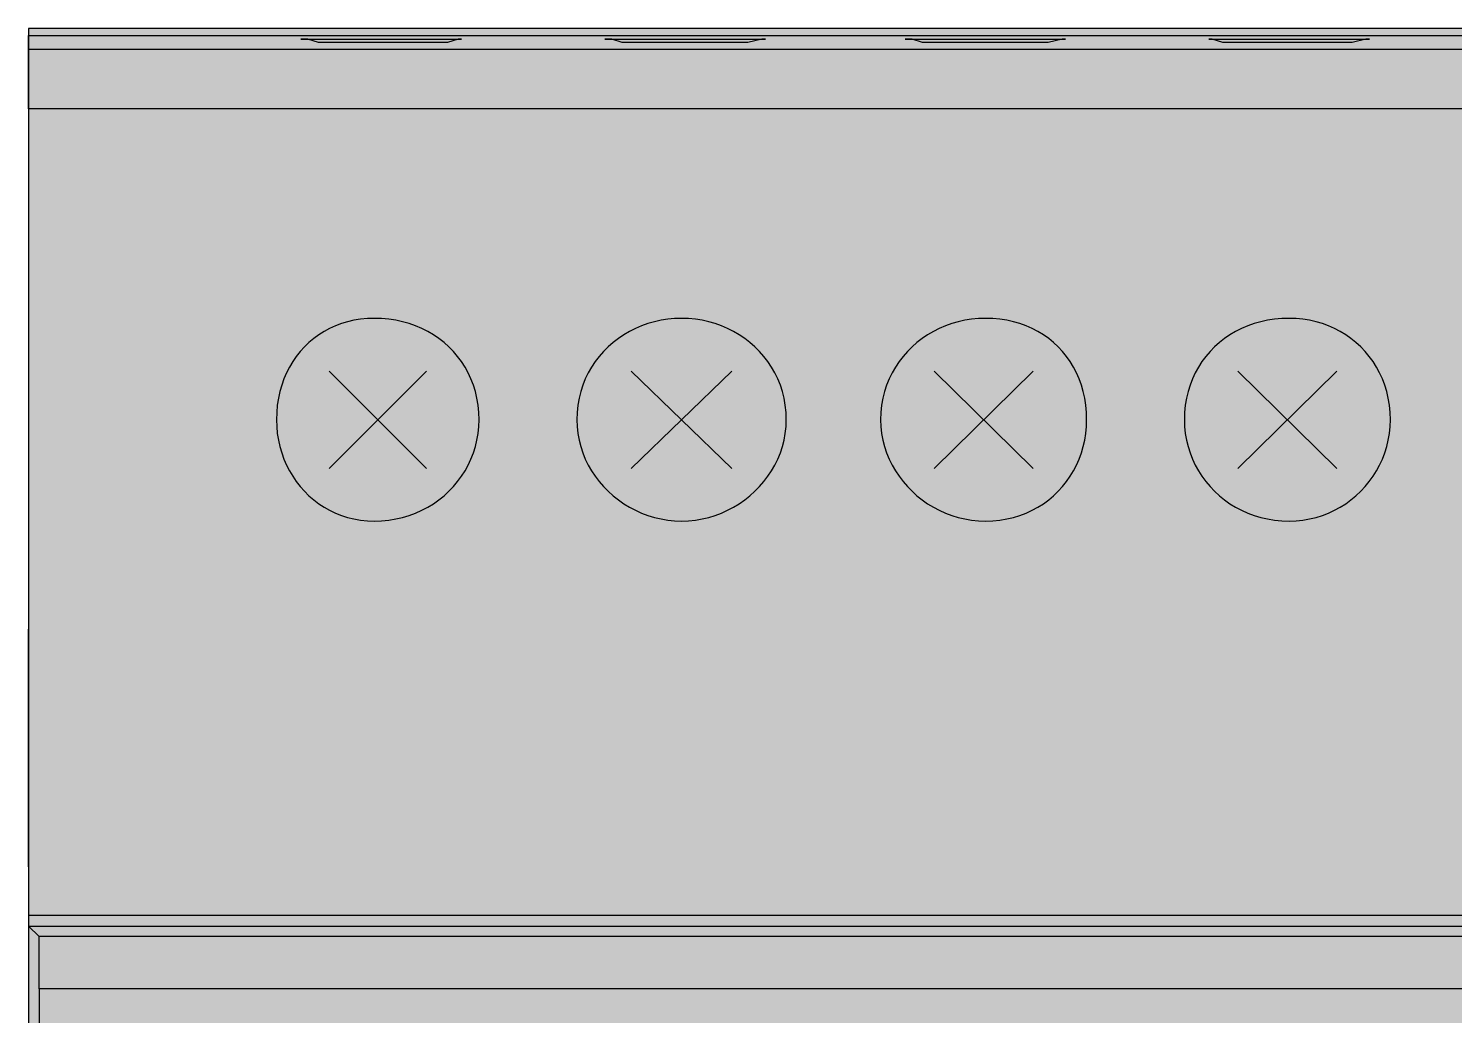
# Model space of a CAD drawing. Header units: millimetres. Extents: x 0 to 966, y -664 to 90.
# Drawn here: x 750 to 786.01, y 65.09 to 90 of the extents above; entities that cross this region are included whole.
import ezdxf

# ---------------------------------------------------------------- set-up
doc = ezdxf.new("R2010")
doc.units = ezdxf.units.MM
for name, color, linetype in [('HDL_BODY', 7, 'Continuous'), ('HDL_COLOUR', 7, 'Continuous'), ('HDL_DETAIL', 7, 'Continuous'), ('HDL_PRINT', 7, 'Continuous')]:
    doc.layers.add(name, color=color, linetype=linetype)

# ---------------------------------------------------------------- blocks, each defined once
blk = doc.blocks.new('M_R8.16.1-CD_FRONT')
at = {"layer": 'HDL_BODY', "true_color": 0x202126}
blk.add_hatch(color=250, dxfattribs=at).paths.add_polyline_path([(0, 0), (144, 0), (144, 90), (0, 90)])
at = {"layer": 'HDL_BODY', "true_color": 0x2a2a30}
blk.add_hatch(color=250, dxfattribs=at).paths.add_polyline_path([(0.4, 20.52), (143.6, 20.52), (143.6, 68.31), (0.4, 68.31)])
at = {"layer": 'HDL_COLOUR', "true_color": 0x1a332c}
for points in [[(11.376, 80.127), (11.37, 80.312), (11.353, 80.492), (11.324, 80.667), (11.284, 80.836), (11.234, 81), (11.173, 81.158), (11.103, 81.31), (11.023, 81.455), (10.934, 81.594), (10.836, 81.725), (10.73, 81.85), (10.615, 81.966), (10.493, 82.075), (10.363, 82.176), (10.226, 82.269), (10.083, 82.353), (9.933, 82.428), (9.776, 82.494), (9.614, 82.551), (9.447, 82.598), (9.275, 82.635), (9.097, 82.661), (8.916, 82.677), (8.731, 82.683), (8.556, 82.677), (8.386, 82.661), (8.219, 82.635), (8.058, 82.598), (7.901, 82.551), (7.749, 82.494), (7.603, 82.428), (7.463, 82.353), (7.329, 82.269), (7.202, 82.176), (7.081, 82.075), (6.967, 81.966), (6.86, 81.85), (6.761, 81.725), (6.671, 81.594), (6.588, 81.455), (6.514, 81.31), (6.449, 81.158), (6.393, 81), (6.346, 80.836), (6.309, 80.667), (6.283, 80.492), (6.267, 80.312), (6.261, 80.127), (6.267, 79.953), (6.283, 79.781), (6.309, 79.613), (6.346, 79.448), (6.393, 79.288), (6.449, 79.133), (6.514, 78.982), (6.588, 78.837), (6.671, 78.698), (6.761, 78.565), (6.86, 78.439), (6.967, 78.319), (7.081, 78.207), (7.202, 78.103), (7.329, 78.007), (7.463, 77.919), (7.603, 77.84), (7.749, 77.77), (7.901, 77.71), (8.058, 77.661), (8.219, 77.621), (8.386, 77.592), (8.556, 77.575), (8.731, 77.569), (8.916, 77.575), (9.097, 77.592), (9.275, 77.621), (9.447, 77.661), (9.614, 77.71), (9.776, 77.77), (9.933, 77.84), (10.083, 77.919), (10.226, 78.007), (10.363, 78.103), (10.493, 78.207), (10.615, 78.319), (10.73, 78.439), (10.836, 78.565), (10.934, 78.698), (11.023, 78.837), (11.103, 78.982), (11.173, 79.133), (11.234, 79.288), (11.284, 79.448), (11.324, 79.613), (11.353, 79.781), (11.37, 79.953), (11.376, 80.127)], [(19.136, 80.127), (19.13, 80.312), (19.111, 80.492), (19.08, 80.667), (19.038, 80.836), (18.985, 81), (18.921, 81.158), (18.847, 81.31), (18.764, 81.455), (18.671, 81.594), (18.569, 81.725), (18.46, 81.85), (18.342, 81.966), (18.217, 82.075), (18.086, 82.176), (17.947, 82.269), (17.803, 82.353), (17.654, 82.428), (17.499, 82.494), (17.34, 82.551), (17.176, 82.598), (17.009, 82.635), (16.839, 82.661), (16.666, 82.677), (16.49, 82.683), (16.315, 82.677), (16.142, 82.661), (15.972, 82.635), (15.805, 82.598), (15.641, 82.551), (15.482, 82.494), (15.327, 82.428), (15.177, 82.353), (15.033, 82.269), (14.895, 82.176), (14.763, 82.075), (14.639, 81.966), (14.521, 81.85), (14.411, 81.725), (14.31, 81.594), (14.217, 81.455), (14.134, 81.31), (14.06, 81.158), (13.996, 81), (13.943, 80.836), (13.901, 80.667), (13.87, 80.492), (13.851, 80.312), (13.845, 80.127), (13.851, 79.953), (13.87, 79.781), (13.901, 79.613), (13.943, 79.448), (13.996, 79.288), (14.06, 79.133), (14.134, 78.982), (14.217, 78.837), (14.31, 78.698), (14.411, 78.565), (14.521, 78.439), (14.639, 78.319), (14.763, 78.207), (14.895, 78.103), (15.033, 78.007), (15.177, 77.919), (15.327, 77.84), (15.482, 77.77), (15.641, 77.71), (15.805, 77.661), (15.972, 77.621), (16.142, 77.592), (16.315, 77.575), (16.49, 77.569), (16.666, 77.575), (16.839, 77.592), (17.009, 77.621), (17.176, 77.661), (17.34, 77.71), (17.499, 77.77), (17.654, 77.84), (17.803, 77.919), (17.947, 78.007), (18.086, 78.103), (18.217, 78.207), (18.342, 78.319), (18.46, 78.439), (18.569, 78.565), (18.671, 78.698), (18.764, 78.837), (18.847, 78.982), (18.921, 79.133), (18.985, 79.288), (19.038, 79.448), (19.08, 79.613), (19.111, 79.781), (19.13, 79.953), (19.136, 80.127)], [(26.719, 80.127), (26.714, 80.312), (26.698, 80.492), (26.671, 80.667), (26.634, 80.836), (26.587, 81), (26.531, 81.158), (26.465, 81.31), (26.389, 81.455), (26.305, 81.594), (26.213, 81.725), (26.112, 81.85), (26.003, 81.966), (25.886, 82.075), (25.762, 82.176), (25.63, 82.269), (25.491, 82.353), (25.346, 82.428), (25.194, 82.494), (25.036, 82.551), (24.872, 82.598), (24.702, 82.635), (24.527, 82.661), (24.347, 82.677), (24.162, 82.683), (23.987, 82.677), (23.814, 82.661), (23.643, 82.635), (23.476, 82.598), (23.313, 82.551), (23.154, 82.494), (22.999, 82.428), (22.849, 82.353), (22.705, 82.269), (22.567, 82.176), (22.435, 82.075), (22.31, 81.966), (22.193, 81.85), (22.083, 81.725), (21.982, 81.594), (21.889, 81.455), (21.806, 81.31), (21.732, 81.158), (21.668, 81), (21.615, 80.836), (21.573, 80.667), (21.542, 80.492), (21.523, 80.312), (21.517, 80.127), (21.523, 79.953), (21.542, 79.781), (21.573, 79.613), (21.615, 79.448), (21.668, 79.288), (21.732, 79.133), (21.806, 78.982), (21.889, 78.837), (21.982, 78.698), (22.083, 78.565), (22.193, 78.439), (22.31, 78.319), (22.435, 78.207), (22.567, 78.103), (22.705, 78.007), (22.849, 77.919), (22.999, 77.84), (23.154, 77.77), (23.313, 77.71), (23.476, 77.661), (23.643, 77.621), (23.814, 77.592), (23.987, 77.575), (24.162, 77.569), (24.347, 77.575), (24.527, 77.592), (24.702, 77.621), (24.872, 77.661), (25.036, 77.71), (25.194, 77.77), (25.346, 77.84), (25.491, 77.919), (25.63, 78.007), (25.762, 78.103), (25.886, 78.207), (26.003, 78.319), (26.112, 78.439), (26.213, 78.565), (26.305, 78.698), (26.389, 78.837), (26.465, 78.982), (26.531, 79.133), (26.587, 79.288), (26.634, 79.448), (26.671, 79.613), (26.698, 79.781), (26.714, 79.953), (26.719, 80.127)], [(34.39, 80.127), (34.384, 80.312), (34.366, 80.492), (34.338, 80.667), (34.298, 80.836), (34.248, 81), (34.189, 81.158), (34.119, 81.31), (34.04, 81.455), (33.953, 81.594), (33.857, 81.725), (33.752, 81.85), (33.64, 81.966), (33.521, 82.075), (33.395, 82.176), (33.262, 82.269), (33.123, 82.353), (32.978, 82.428), (32.828, 82.494), (32.672, 82.551), (32.512, 82.598), (32.348, 82.635), (32.18, 82.661), (32.008, 82.677), (31.833, 82.683), (31.648, 82.677), (31.467, 82.661), (31.29, 82.635), (31.117, 82.598), (30.95, 82.551), (30.788, 82.494), (30.632, 82.428), (30.482, 82.353), (30.338, 82.269), (30.202, 82.176), (30.072, 82.075), (29.949, 81.966), (29.835, 81.85), (29.728, 81.725), (29.63, 81.594), (29.541, 81.455), (29.461, 81.31), (29.391, 81.158), (29.331, 81), (29.28, 80.836), (29.241, 80.667), (29.212, 80.492), (29.194, 80.312), (29.188, 80.127), (29.194, 79.953), (29.212, 79.781), (29.241, 79.613), (29.28, 79.448), (29.331, 79.288), (29.391, 79.133), (29.461, 78.982), (29.541, 78.837), (29.63, 78.698), (29.728, 78.565), (29.835, 78.439), (29.949, 78.319), (30.072, 78.207), (30.202, 78.103), (30.338, 78.007), (30.482, 77.919), (30.632, 77.84), (30.788, 77.77), (30.95, 77.71), (31.117, 77.661), (31.29, 77.621), (31.467, 77.592), (31.648, 77.575), (31.833, 77.569), (32.008, 77.575), (32.18, 77.592), (32.348, 77.621), (32.512, 77.661), (32.672, 77.71), (32.828, 77.77), (32.978, 77.84), (33.123, 77.919), (33.262, 78.007), (33.395, 78.103), (33.521, 78.207), (33.64, 78.319), (33.752, 78.439), (33.857, 78.565), (33.953, 78.698), (34.04, 78.837), (34.119, 78.982), (34.189, 79.133), (34.248, 79.288), (34.298, 79.448), (34.338, 79.613), (34.366, 79.781), (34.384, 79.953), (34.39, 80.127)]]:
    blk.add_hatch(color=250, dxfattribs=at).paths.add_polyline_path(points)
at = {"layer": 'HDL_COLOUR', "true_color": 0x9ea4a8}
for points in [[(10.609, 80.126), (10.593, 80.36), (10.548, 80.589), (10.473, 80.811), (10.369, 81.021), (10.239, 81.216), (10.084, 81.392), (9.908, 81.546), (9.714, 81.676), (9.504, 81.78), (9.282, 81.855), (9.052, 81.901), (8.819, 81.916), (8.585, 81.901), (8.355, 81.855), (8.134, 81.78), (7.924, 81.676), (7.729, 81.546), (7.553, 81.392), (7.398, 81.216), (7.268, 81.021), (7.165, 80.811), (7.089, 80.589), (7.044, 80.36), (7.028, 80.126), (7.044, 79.892), (7.089, 79.663), (7.165, 79.441), (7.268, 79.231), (7.398, 79.036), (7.553, 78.86), (7.729, 78.706), (7.924, 78.576), (8.134, 78.472), (8.355, 78.397), (8.585, 78.351), (8.819, 78.336), (9.052, 78.351), (9.282, 78.397), (9.504, 78.472), (9.714, 78.576), (9.908, 78.706), (10.084, 78.86), (10.239, 79.036), (10.369, 79.231), (10.473, 79.441), (10.548, 79.663), (10.593, 79.892)], [(18.342, 80.126), (18.326, 80.36), (18.279, 80.589), (18.201, 80.811), (18.094, 81.021), (17.96, 81.216), (17.8, 81.392), (17.618, 81.546), (17.416, 81.676), (17.199, 81.78), (16.97, 81.855), (16.732, 81.901), (16.49, 81.916), (16.249, 81.901), (16.011, 81.855), (15.782, 81.78), (15.565, 81.676), (15.363, 81.546), (15.181, 81.392), (15.021, 81.216), (14.887, 81.021), (14.78, 80.811), (14.702, 80.589), (14.654, 80.36), (14.639, 80.126), (14.654, 79.892), (14.702, 79.663), (14.78, 79.441), (14.887, 79.231), (15.021, 79.036), (15.181, 78.86), (15.363, 78.706), (15.565, 78.576), (15.782, 78.472), (16.011, 78.397), (16.249, 78.351), (16.49, 78.336), (16.732, 78.351), (16.97, 78.397), (17.199, 78.472), (17.416, 78.576), (17.618, 78.706), (17.8, 78.86), (17.96, 79.036), (18.094, 79.231), (18.201, 79.441), (18.279, 79.663), (18.326, 79.892)], [(25.939, 80.126), (25.923, 80.36), (25.877, 80.589), (25.8, 80.811), (25.695, 81.021), (25.563, 81.216), (25.406, 81.392), (25.227, 81.546), (25.028, 81.676), (24.815, 81.78), (24.589, 81.855), (24.356, 81.901), (24.118, 81.916), (23.88, 81.901), (23.647, 81.855), (23.421, 81.78), (23.208, 81.676), (23.01, 81.546), (22.83, 81.392), (22.673, 81.216), (22.541, 81.021), (22.436, 80.811), (22.359, 80.589), (22.313, 80.36), (22.297, 80.126), (22.313, 79.892), (22.359, 79.663), (22.436, 79.441), (22.541, 79.231), (22.673, 79.036), (22.83, 78.86), (23.01, 78.706), (23.208, 78.576), (23.421, 78.472), (23.647, 78.397), (23.88, 78.351), (24.118, 78.336), (24.356, 78.351), (24.589, 78.397), (24.815, 78.472), (25.028, 78.576), (25.227, 78.706), (25.406, 78.86), (25.563, 79.036), (25.695, 79.231), (25.8, 79.441), (25.877, 79.663), (25.923, 79.892)], [(33.609, 80.126), (33.594, 80.36), (33.547, 80.589), (33.471, 80.811), (33.366, 81.021), (33.233, 81.216), (33.076, 81.392), (32.897, 81.546), (32.699, 81.676), (32.486, 81.78), (32.26, 81.855), (32.027, 81.901), (31.789, 81.916), (31.551, 81.901), (31.318, 81.855), (31.092, 81.78), (30.879, 81.676), (30.681, 81.546), (30.502, 81.392), (30.345, 81.216), (30.212, 81.021), (30.107, 80.811), (30.031, 80.589), (29.984, 80.36), (29.969, 80.126), (29.984, 79.892), (30.031, 79.663), (30.107, 79.441), (30.212, 79.231), (30.345, 79.036), (30.502, 78.86), (30.681, 78.706), (30.879, 78.576), (31.092, 78.472), (31.318, 78.397), (31.551, 78.351), (31.789, 78.336), (32.027, 78.351), (32.26, 78.397), (32.486, 78.472), (32.699, 78.576), (32.897, 78.706), (33.076, 78.86), (33.233, 79.036), (33.366, 79.231), (33.471, 79.441), (33.547, 79.663), (33.594, 79.892)]]:
    blk.add_hatch(color=253, dxfattribs=at).paths.add_polyline_path(points)
at = {"layer": 'HDL_PRINT', "true_color": 0xdee1e9}
for points in [[(13.399, 84.159), (10.753, 85.393), (10.847, 85.372), (8.731, 85.372), (8.951, 85.593), (8.951, 82.859), (8.51, 82.859), (8.51, 85.593), (8.731, 85.813), (10.847, 85.813), (10.94, 85.792), (13.585, 84.557), (13.399, 84.159)], [(14.11, 85.813), (16.49, 85.813), (16.711, 85.593), (16.711, 82.859), (16.27, 82.859), (16.27, 85.593), (16.49, 85.372), (14.11, 85.372), (14.11, 85.813)], [(28.745, 84.156), (26.011, 85.39), (26.102, 85.372), (24.162, 85.372), (24.382, 85.593), (24.382, 82.859), (23.942, 82.859), (23.942, 85.593), (24.162, 85.813), (26.102, 85.813), (26.193, 85.792), (28.926, 84.557), (28.745, 84.156)], [(29.452, 85.813), (31.833, 85.813), (32.053, 85.593), (32.053, 82.859), (31.613, 82.859), (31.613, 85.593), (31.833, 85.372), (29.452, 85.372), (29.452, 85.813)], [(9.259, 74.838), (8.819, 74.838), (8.819, 76.248), (8.786, 76.193), (8.748, 76.143), (8.704, 76.098), (8.657, 76.058), (8.605, 76.021), (8.551, 75.986), (8.494, 75.954), (8.436, 75.924), (8.378, 75.894), (8.378, 76.337), (8.414, 76.341), (8.458, 76.352), (8.505, 76.369), (8.554, 76.392), (8.603, 76.418), (8.651, 76.448), (8.694, 76.48), (8.731, 76.513), (8.734, 76.545), (8.746, 76.579), (8.763, 76.616), (8.786, 76.655), (8.812, 76.698), (8.842, 76.747), (8.874, 76.802), (8.907, 76.864), (9.259, 76.864), (9.259, 74.838)], [(17.196, 75.189), (17.196, 74.838), (15.785, 74.838), (15.79, 74.88), (15.802, 74.93), (15.82, 74.985), (15.838, 75.042), (15.856, 75.097), (15.868, 75.147), (15.873, 75.189), (15.902, 75.242), (15.937, 75.296), (15.976, 75.349), (16.021, 75.402), (16.072, 75.455), (16.127, 75.508), (16.188, 75.56), (16.254, 75.613), (16.325, 75.666), (16.402, 75.719), (16.464, 75.752), (16.518, 75.785), (16.563, 75.818), (16.601, 75.851), (16.629, 75.884), (16.65, 75.917), (16.662, 75.95), (16.667, 75.983), (16.699, 76.021), (16.723, 76.059), (16.739, 76.097), (16.748, 76.134), (16.753, 76.172), (16.755, 76.21), (16.755, 76.248), (16.755, 76.286), (16.752, 76.314), (16.744, 76.337), (16.729, 76.36), (16.704, 76.387), (16.667, 76.424), (16.66, 76.43), (16.641, 76.447), (16.612, 76.468), (16.575, 76.49), (16.534, 76.506), (16.49, 76.513), (16.447, 76.506), (16.405, 76.49), (16.369, 76.468), (16.34, 76.447), (16.321, 76.43), (16.314, 76.424), (16.281, 76.386), (16.258, 76.349), (16.242, 76.311), (16.233, 76.273), (16.228, 76.235), (16.226, 76.197), (16.226, 76.159), (15.785, 76.159), (15.809, 76.236), (15.829, 76.307), (15.848, 76.373), (15.865, 76.434), (15.884, 76.489), (15.906, 76.54), (15.931, 76.585), (15.963, 76.624), (16.002, 76.659), (16.049, 76.688), (16.086, 76.722), (16.131, 76.753), (16.181, 76.783), (16.237, 76.81), (16.297, 76.832), (16.359, 76.849), (16.424, 76.86), (16.49, 76.864), (16.572, 76.861), (16.644, 76.852), (16.706, 76.838), (16.762, 76.82), (16.813, 76.798), (16.863, 76.774), (16.912, 76.746), (16.963, 76.718), (17.019, 76.688), (17.052, 76.626), (17.084, 76.57), (17.114, 76.518), (17.141, 76.468), (17.163, 76.418), (17.181, 76.366), (17.192, 76.31), (17.196, 76.248), (17.196, 76.21), (17.194, 76.172), (17.189, 76.134), (17.179, 76.097), (17.164, 76.059), (17.14, 76.021), (17.108, 75.983), (17.103, 75.945), (17.088, 75.909), (17.066, 75.877), (17.038, 75.849), (17.005, 75.827), (16.969, 75.813), (16.931, 75.808), (16.927, 75.774), (16.915, 75.741), (16.894, 75.708), (16.865, 75.674), (16.828, 75.641), (16.782, 75.608), (16.729, 75.575), (16.667, 75.543), (16.629, 75.478), (16.593, 75.429), (16.56, 75.393), (16.532, 75.365), (16.51, 75.339), (16.496, 75.312), (16.49, 75.278), (16.447, 75.269), (16.421, 75.247), (16.408, 75.22), (16.403, 75.198), (16.402, 75.189), (17.196, 75.189)], [(23.457, 75.367), (23.809, 75.454), (23.81, 75.417), (23.811, 75.379), (23.816, 75.341), (23.826, 75.303), (23.842, 75.265), (23.865, 75.227), (23.898, 75.189), (23.935, 75.183), (23.963, 75.167), (23.986, 75.146), (24.009, 75.125), (24.036, 75.109), (24.074, 75.103), (24.112, 75.107), (24.149, 75.12), (24.187, 75.137), (24.225, 75.155), (24.263, 75.172), (24.301, 75.184), (24.338, 75.189), (24.343, 75.227), (24.356, 75.265), (24.373, 75.303), (24.392, 75.341), (24.409, 75.379), (24.422, 75.417), (24.427, 75.454), (24.422, 75.492), (24.409, 75.53), (24.392, 75.567), (24.373, 75.605), (24.356, 75.643), (24.343, 75.68), (24.338, 75.719), (24.301, 75.752), (24.263, 75.775), (24.225, 75.791), (24.187, 75.801), (24.149, 75.806), (24.112, 75.807), (24.074, 75.808), (24.064, 75.808), (24.037, 75.808), (23.998, 75.808), (23.95, 75.808), (23.898, 75.808), (23.986, 75.983), (24.024, 75.988), (24.061, 76.001), (24.099, 76.018), (24.137, 76.037), (24.175, 76.055), (24.212, 76.068), (24.25, 76.073), (24.257, 76.109), (24.273, 76.137), (24.294, 76.159), (24.316, 76.182), (24.332, 76.21), (24.338, 76.248), (24.332, 76.292), (24.316, 76.333), (24.294, 76.369), (24.273, 76.398), (24.257, 76.417), (24.25, 76.424), (24.213, 76.461), (24.185, 76.486), (24.162, 76.502), (24.139, 76.51), (24.111, 76.512), (24.074, 76.513), (24.036, 76.512), (24.009, 76.51), (23.986, 76.502), (23.963, 76.486), (23.935, 76.461), (23.898, 76.424), (23.891, 76.417), (23.875, 76.398), (23.853, 76.369), (23.832, 76.333), (23.816, 76.292), (23.809, 76.248), (23.545, 76.337), (23.545, 76.381), (23.545, 76.424), (23.545, 76.468), (23.545, 76.512), (23.545, 76.556), (23.545, 76.599), (23.583, 76.637), (23.62, 76.674), (23.658, 76.707), (23.696, 76.735), (23.734, 76.758), (23.772, 76.772), (23.809, 76.778), (23.847, 76.81), (23.885, 76.832), (23.923, 76.848), (23.961, 76.857), (23.998, 76.862), (24.036, 76.864), (24.074, 76.864), (24.133, 76.861), (24.191, 76.852), (24.25, 76.838), (24.309, 76.82), (24.368, 76.798), (24.427, 76.774), (24.485, 76.746), (24.544, 76.718), (24.603, 76.688), (24.636, 76.618), (24.659, 76.557), (24.675, 76.504), (24.684, 76.456), (24.689, 76.414), (24.691, 76.375), (24.691, 76.337), (24.688, 76.278), (24.678, 76.22), (24.662, 76.163), (24.639, 76.108), (24.609, 76.057), (24.574, 76.009), (24.531, 75.965), (24.482, 75.927), (24.427, 75.894), (24.464, 75.862), (24.502, 75.839), (24.54, 75.824), (24.578, 75.815), (24.616, 75.81), (24.653, 75.808), (24.691, 75.808), (24.724, 75.765), (24.747, 75.714), (24.763, 75.659), (24.773, 75.602), (24.777, 75.547), (24.779, 75.497), (24.78, 75.454), (24.779, 75.395), (24.778, 75.338), (24.773, 75.281), (24.764, 75.227), (24.749, 75.176), (24.727, 75.128), (24.696, 75.085), (24.656, 75.046), (24.603, 75.013), (24.574, 74.963), (24.54, 74.919), (24.5, 74.879), (24.455, 74.844), (24.405, 74.815), (24.349, 74.791), (24.288, 74.773), (24.222, 74.759), (24.151, 74.751), (24.074, 74.749), (24.008, 74.753), (23.943, 74.764), (23.88, 74.781), (23.82, 74.804), (23.765, 74.831), (23.714, 74.86), (23.67, 74.892), (23.633, 74.924), (23.604, 74.987), (23.581, 75.044), (23.562, 75.096), (23.545, 75.146), (23.528, 75.196), (23.509, 75.248), (23.486, 75.304), (23.457, 75.367)], [(11.729, 75.013), (12.699, 76.599), (13.492, 75.013), (11.729, 75.013)], [(27.072, 75.013), (27.954, 76.599), (28.836, 75.013), (27.072, 75.013)]]:
    blk.add_hatch(color=254, dxfattribs=at).paths.add_polyline_path(points)
h = blk.add_hatch(color=254, dxfattribs=at)
h.paths.add_polyline_path([(31.922, 74.838), (31.922, 75.189), (31.042, 75.189), (31.042, 75.543), (32.009, 76.864), (32.274, 76.864), (32.274, 75.543), (32.539, 75.543), (32.539, 75.189), (32.274, 75.189), (32.274, 74.838), (31.922, 74.838)])
h.paths.add_polyline_path([(31.922, 75.543), (31.922, 76.248), (31.482, 75.543), (31.922, 75.543)])
h = blk.add_hatch(color=254, dxfattribs=at)
h.paths.add_polyline_path([(13.757, 71.928), (13.228, 71.928), (13.051, 72.458), (12.169, 72.458), (11.993, 71.928), (11.464, 71.928), (12.346, 74.219), (12.875, 74.219), (13.757, 71.928)])
h.paths.add_polyline_path([(12.875, 72.809), (12.61, 73.693), (12.258, 72.809), (12.875, 72.809)])
h = blk.add_hatch(color=254, dxfattribs=at)
h.paths.add_polyline_path([(27.072, 74.219), (27.954, 74.219), (28.024, 74.219), (28.085, 74.217), (28.139, 74.212), (28.186, 74.203), (28.229, 74.188), (28.268, 74.165), (28.306, 74.133), (28.344, 74.133), (28.382, 74.131), (28.42, 74.126), (28.458, 74.116), (28.496, 74.1), (28.533, 74.077), (28.571, 74.044), (28.604, 74.039), (28.629, 74.024), (28.65, 74.003), (28.669, 73.975), (28.689, 73.942), (28.715, 73.906), (28.748, 73.868), (28.752, 73.83), (28.765, 73.792), (28.782, 73.754), (28.801, 73.717), (28.818, 73.679), (28.831, 73.641), (28.836, 73.603), (28.831, 73.565), (28.818, 73.527), (28.801, 73.49), (28.782, 73.452), (28.765, 73.414), (28.752, 73.377), (28.748, 73.339), (28.71, 73.301), (28.672, 73.265), (28.634, 73.232), (28.596, 73.204), (28.559, 73.182), (28.521, 73.168), (28.483, 73.163), (28.545, 73.133), (28.6, 73.11), (28.649, 73.091), (28.692, 73.074), (28.732, 73.057), (28.768, 73.039), (28.802, 73.016), (28.836, 72.987), (28.841, 72.916), (28.853, 72.855), (28.87, 72.801), (28.889, 72.754), (28.906, 72.711), (28.919, 72.672), (28.924, 72.633), (28.923, 72.59), (28.922, 72.54), (28.917, 72.485), (28.907, 72.429), (28.892, 72.374), (28.868, 72.324), (28.836, 72.282), (28.83, 72.244), (28.816, 72.208), (28.794, 72.175), (28.766, 72.146), (28.733, 72.124), (28.697, 72.109), (28.659, 72.104), (28.626, 72.075), (28.592, 72.053), (28.555, 72.034), (28.516, 72.017), (28.472, 72), (28.424, 71.981), (28.369, 71.958), (28.306, 71.928), (28.3, 71.928), (28.28, 71.928), (28.248, 71.928), (28.202, 71.928), (28.143, 71.928), (28.071, 71.928), (27.987, 71.928), (27.889, 71.928), (27.778, 71.928), (27.072, 71.928), (27.072, 74.219)])
h.paths.add_polyline_path([(27.513, 73.868), (27.513, 73.339), (27.778, 73.339), (27.848, 73.339), (27.909, 73.339), (27.963, 73.339), (28.01, 73.339), (28.053, 73.339), (28.092, 73.339), (28.13, 73.339), (28.168, 73.339), (28.196, 73.342), (28.218, 73.35), (28.241, 73.365), (28.269, 73.39), (28.306, 73.428), (28.313, 73.435), (28.329, 73.453), (28.351, 73.482), (28.372, 73.518), (28.388, 73.559), (28.395, 73.603), (28.388, 73.61), (28.372, 73.63), (28.351, 73.659), (28.329, 73.695), (28.313, 73.736), (28.306, 73.779), (28.297, 73.779), (28.27, 73.779), (28.23, 73.779), (28.182, 73.779), (28.13, 73.779), (28.12, 73.784), (28.091, 73.797), (28.047, 73.814), (27.99, 73.833), (27.925, 73.85), (27.853, 73.863), (27.778, 73.868), (27.513, 73.868)])
h.paths.add_polyline_path([(27.513, 72.898), (27.513, 72.369), (27.866, 72.369), (27.936, 72.369), (27.997, 72.369), (28.051, 72.369), (28.098, 72.369), (28.141, 72.369), (28.18, 72.369), (28.218, 72.369), (28.256, 72.369), (28.284, 72.372), (28.307, 72.38), (28.329, 72.395), (28.357, 72.42), (28.395, 72.458), (28.401, 72.465), (28.418, 72.484), (28.439, 72.512), (28.46, 72.548), (28.476, 72.589), (28.483, 72.633), (28.476, 72.671), (28.46, 72.699), (28.439, 72.722), (28.418, 72.745), (28.401, 72.772), (28.395, 72.809), (28.388, 72.816), (28.369, 72.832), (28.34, 72.854), (28.303, 72.875), (28.262, 72.892), (28.218, 72.898), (28.208, 72.898), (28.179, 72.898), (28.135, 72.898), (28.079, 72.898), (28.013, 72.898), (27.941, 72.898), (27.866, 72.898), (27.513, 72.898)])
at = {"layer": 'HDL_DETAIL', "color": 251, "true_color": 0x52555c}
for points in [[(0, 89.823), (0, 79.244)], [(0, 89.823), (0, 79.244)], [(0, 89.823), (0, 79.244)], [(0, 89.823), (0, 79.244)], [(0, 89.823), (0, 79.244)], [(0, 89.823), (0, 79.244)], [(0, 89.823), (0, 79.244)], [(0, 89.823), (0, 79.244)], [(0, 89.823), (0, 79.244)], [(0, 89.823), (0, 79.244)], [(0, 89.823), (0, 79.244)], [(0, 89.823), (0, 79.244)], [(0, 89.823), (0, 79.244)], [(0, 89.823), (0, 79.244)], [(0, 89.823), (0, 79.244)], [(0, 89.823), (0, 79.244)], [(0, 89.823), (0, 79.244)], [(0, 89.823), (0, 79.244)], [(0, 89.823), (0, 79.244)], [(0, 89.823), (0, 79.244)], [(0, 89.823), (0, 79.244)], [(0, 89.823), (65.255, 89.823)], [(0, 89.823), (65.255, 89.823)], [(0, 89.823), (65.255, 89.823)], [(0, 89.823), (65.255, 89.823)], [(0, 89.823), (65.255, 89.823)], [(0, 89.823), (65.255, 89.823)], [(0, 89.823), (65.255, 89.823)], [(0, 89.823), (65.255, 89.823)], [(0, 89.823), (65.255, 89.823)], [(0, 89.823), (65.255, 89.823)], [(0, 89.823), (65.255, 89.823)], [(0, 89.823), (65.255, 89.823)], [(0, 89.823), (65.255, 89.823)], [(0, 89.823), (65.255, 89.823)], [(0, 89.823), (65.255, 89.823)], [(0, 89.823), (65.255, 89.823)], [(0, 89.823), (65.255, 89.823)], [(0, 89.823), (65.255, 89.823)], [(0, 89.823), (65.255, 89.823)], [(0, 89.823), (65.255, 89.823)], [(0, 89.823), (65.255, 89.823)], [(0.001, 89.469), (0, 89.823)], [(0.001, 89.469), (0, 89.823)], [(0.001, 89.469), (0, 89.823)], [(0.001, 89.469), (0, 89.823)], [(0.001, 89.469), (0, 89.823)], [(0.001, 89.469), (0, 89.823)], [(0.001, 89.469), (0, 89.823)], [(0.001, 89.469), (0, 89.823)], [(0.001, 89.469), (0, 89.823)], [(0.001, 89.469), (0, 89.823)], [(0.001, 89.469), (0, 89.823)], [(0.001, 89.469), (0, 89.823)], [(0.001, 89.469), (0, 89.823)], [(0.001, 89.469), (0, 89.823)], [(0.001, 89.469), (0, 89.823)], [(0.001, 89.469), (0, 89.823)], [(0.001, 89.469), (0, 89.823)], [(0.001, 89.469), (0, 89.823)], [(0.001, 89.469), (0, 89.823)], [(0.001, 89.469), (0, 89.823)], [(0.001, 89.469), (0, 89.823)], [(6.878, 89.734), (7.055, 89.734)], [(10.935, 89.734), (10.847, 89.734), (10.582, 89.647), (7.32, 89.647), (7.055, 89.734), (6.878, 89.734)], [(7.055, 89.734), (7.32, 89.734), (7.76, 89.734), (10.935, 89.734)], [(14.55, 89.734), (14.727, 89.734)], [(18.607, 89.734), (18.519, 89.734), (18.166, 89.647), (14.991, 89.647), (14.727, 89.734), (14.55, 89.734)], [(14.727, 89.734), (14.991, 89.734), (15.344, 89.734), (18.607, 89.734)], [(22.134, 89.734), (22.31, 89.734)], [(26.19, 89.734), (26.102, 89.734), (25.749, 89.647), (22.575, 89.647), (22.31, 89.734), (22.134, 89.734)], [(22.31, 89.734), (22.575, 89.734), (23.016, 89.734), (26.19, 89.734)], [(29.806, 89.734), (29.893, 89.734)], [(33.863, 89.734), (33.774, 89.734), (33.422, 89.647), (30.158, 89.647), (29.893, 89.734), (29.806, 89.734)], [(29.893, 89.734), (30.158, 89.734), (30.598, 89.734), (33.863, 89.734)], [(0.001, 87.973), (0.001, 88.413), (0.001, 88.764), (0.001, 89.469)], [(143.294, 89.469), (0.001, 89.469)], [(143.294, 89.469), (0.001, 89.469)], [(143.294, 89.469), (0.001, 89.469)], [(143.294, 89.469), (0.001, 89.469)], [(143.294, 89.469), (0.001, 89.469)], [(143.294, 89.469), (0.001, 89.469)], [(143.294, 89.469), (0.001, 89.469)], [(143.294, 89.469), (0.001, 89.469)], [(143.294, 89.469), (0.001, 89.469)], [(143.294, 89.469), (0.001, 89.469)], [(143.294, 89.469), (0.001, 89.469)], [(143.294, 89.469), (0.001, 89.469)], [(143.294, 89.469), (0.001, 89.469)], [(143.294, 89.469), (0.001, 89.469)], [(143.294, 89.469), (0.001, 89.469)], [(143.294, 89.469), (0.001, 89.469)], [(143.294, 89.469), (0.001, 89.469)], [(143.294, 89.469), (0.001, 89.469)], [(143.294, 89.469), (0.001, 89.469)], [(143.294, 89.469), (0.001, 89.469)], [(143.294, 89.469), (0.001, 89.469)], [(0.001, 87.973), (0.001, 67.344)], [(0.001, 87.973), (0.001, 67.344)], [(0.001, 87.973), (0.001, 67.344)], [(0.001, 87.973), (0.001, 67.344)], [(0.001, 87.973), (0.001, 67.344)], [(0.001, 87.973), (0.001, 67.344)], [(0.001, 87.973), (0.001, 67.344)], [(0.001, 87.973), (0.001, 67.344)], [(0.001, 87.973), (0.001, 67.344)], [(0.001, 87.973), (0.001, 67.344)], [(0.001, 87.973), (0.001, 67.344)], [(0.001, 87.973), (0.001, 67.344)], [(0.001, 87.973), (0.001, 67.344)], [(0.001, 87.973), (0.001, 67.344)], [(0.001, 87.973), (0.001, 67.344)], [(0.001, 87.973), (0.001, 67.344)], [(0.001, 87.973), (0.001, 67.344)], [(0.001, 87.973), (0.001, 67.344)], [(0.001, 87.973), (0.001, 67.344)], [(0.001, 87.973), (0.001, 67.344)], [(0.001, 87.973), (0.001, 67.344)], [(143.205, 87.973), (0.001, 87.973)], [(143.205, 87.973), (0.001, 87.973)], [(143.205, 87.973), (0.001, 87.973)], [(143.205, 87.973), (0.001, 87.973)], [(143.205, 87.973), (0.001, 87.973)], [(143.205, 87.973), (0.001, 87.973)], [(143.205, 87.973), (0.001, 87.973)], [(143.205, 87.973), (0.001, 87.973)], [(143.205, 87.973), (0.001, 87.973)], [(143.205, 87.973), (0.001, 87.973)], [(143.205, 87.973), (0.001, 87.973)], [(143.205, 87.973), (0.001, 87.973)], [(143.205, 87.973), (0.001, 87.973)], [(143.205, 87.973), (0.001, 87.973)], [(143.205, 87.973), (0.001, 87.973)], [(143.205, 87.973), (0.001, 87.973)], [(143.205, 87.973), (0.001, 87.973)], [(143.205, 87.973), (0.001, 87.973)], [(143.205, 87.973), (0.001, 87.973)], [(143.205, 87.973), (0.001, 87.973)], [(143.205, 87.973), (0.001, 87.973)], [(0, 79.244), (0, 79.068), (0, 78.804), (0, 77.304)], [(0, 77.304), (0, 75.103)], [(0, 77.304), (0, 75.103)], [(0, 77.304), (0, 75.103)], [(0, 77.304), (0, 75.103)], [(0, 77.304), (0, 75.103)], [(0, 77.304), (0, 75.103)], [(0, 77.304), (0, 75.103)], [(0, 77.304), (0, 75.103)], [(0, 77.304), (0, 75.103)], [(0, 77.304), (0, 75.103)], [(0, 77.304), (0, 75.103)], [(0, 77.304), (0, 75.103)], [(0, 77.304), (0, 75.103)], [(0, 77.304), (0, 75.103)], [(0, 77.304), (0, 75.103)], [(0, 77.304), (0, 75.103)], [(0, 77.304), (0, 75.103)], [(0, 77.304), (0, 75.103)], [(0, 77.304), (0, 75.103)], [(0, 77.304), (0, 75.103)], [(0, 77.304), (0, 75.103)], [(0, 75.103), (0, 68.578)], [(0, 75.103), (0, 68.578)], [(0, 75.103), (0, 68.578)], [(0, 75.103), (0, 68.578)], [(0, 75.103), (0, 68.578)], [(0, 75.103), (0, 68.578)], [(0, 75.103), (0, 68.578)], [(0, 75.103), (0, 68.578)], [(0, 75.103), (0, 68.578)], [(0, 75.103), (0, 68.578)], [(0, 75.103), (0, 68.578)], [(0, 75.103), (0, 68.578)], [(0, 75.103), (0, 68.578)], [(0, 75.103), (0, 68.578)], [(0, 75.103), (0, 68.578)], [(0, 75.103), (0, 68.578)], [(0, 75.103), (0, 68.578)], [(0, 75.103), (0, 68.578)], [(0, 75.103), (0, 68.578)], [(0, 75.103), (0, 68.578)], [(0, 75.103), (0, 68.578)], [(0, 74.838), (0, 68.843)], [(0, 74.838), (0, 68.843)], [(0, 74.838), (0, 68.843)], [(0, 74.838), (0, 68.843)], [(0, 74.838), (0, 68.843)], [(0, 74.838), (0, 68.843)], [(0, 74.838), (0, 68.843)], [(0, 74.838), (0, 68.843)], [(0, 74.838), (0, 68.843)], [(0, 74.838), (0, 68.843)], [(0, 74.838), (0, 68.843)], [(0, 74.838), (0, 68.843)], [(0, 74.838), (0, 68.843)], [(0, 74.838), (0, 68.843)], [(0, 74.838), (0, 68.843)], [(0, 74.838), (0, 68.843)], [(0, 74.838), (0, 68.843)], [(0, 74.838), (0, 68.843)], [(0, 74.838), (0, 68.843)], [(0, 74.838), (0, 68.843)], [(0, 74.838), (0, 68.843)], [(0, 68.843), (0, 74.838)], [(0, 68.843), (0, 74.838)], [(0, 68.843), (0, 74.838)], [(0, 68.843), (0, 74.838)], [(0, 68.843), (0, 74.838)], [(0, 68.843), (0, 74.838)], [(0, 68.843), (0, 74.838)], [(0, 68.843), (0, 74.838)], [(0, 68.843), (0, 74.838)], [(0, 68.843), (0, 74.838)], [(0, 68.843), (0, 74.838)], [(0, 68.843), (0, 74.838)], [(0, 68.843), (0, 74.838)], [(0, 68.843), (0, 74.838)], [(0, 68.843), (0, 74.838)], [(0, 68.843), (0, 74.838)], [(0, 68.843), (0, 74.838)], [(0, 68.843), (0, 74.838)], [(0, 68.843), (0, 74.838)], [(0, 68.843), (0, 74.838)], [(0, 68.843), (0, 74.838)], [(0, 68.578), (0, 66.288)], [(0, 68.578), (0, 66.288)], [(0, 68.578), (0, 66.288)], [(0, 68.578), (0, 66.288)], [(0, 68.578), (0, 66.288)], [(0, 68.578), (0, 66.288)], [(0, 68.578), (0, 66.288)], [(0, 68.578), (0, 66.288)], [(0, 68.578), (0, 66.288)], [(0, 68.578), (0, 66.288)], [(0, 68.578), (0, 66.288)], [(0, 68.578), (0, 66.288)], [(0, 68.578), (0, 66.288)], [(0, 68.578), (0, 66.288)], [(0, 68.578), (0, 66.288)], [(0, 68.578), (0, 66.288)], [(0, 68.578), (0, 66.288)], [(0, 68.578), (0, 66.288)], [(0, 68.578), (0, 66.288)], [(0, 68.578), (0, 66.288)], [(0, 68.578), (0, 66.288)], [(0.001, 67.344), (143.205, 67.344)], [(0.001, 67.344), (143.205, 67.344)], [(0.001, 67.344), (143.205, 67.344)], [(0.001, 67.344), (143.205, 67.344)], [(0.001, 67.344), (143.205, 67.344)], [(0.001, 67.344), (143.205, 67.344)], [(0.001, 67.344), (143.205, 67.344)], [(0.001, 67.344), (143.205, 67.344)], [(0.001, 67.344), (143.205, 67.344)], [(0.001, 67.344), (143.205, 67.344)], [(0.001, 67.344), (143.205, 67.344)], [(0.001, 67.344), (143.205, 67.344)], [(0.001, 67.344), (143.205, 67.344)], [(0.001, 67.344), (143.205, 67.344)], [(0.001, 67.344), (143.205, 67.344)], [(0.001, 67.344), (143.205, 67.344)], [(0.001, 67.344), (143.205, 67.344)], [(0.001, 67.344), (143.205, 67.344)], [(0.001, 67.344), (143.205, 67.344)], [(0.001, 67.344), (143.205, 67.344)], [(0.001, 67.344), (143.205, 67.344)], [(0.001, 67.344), (0.265, 67.079)], [(0.001, 67.344), (0.265, 67.079)], [(0.001, 67.344), (0.265, 67.079)], [(0.001, 67.344), (0.265, 67.079)], [(0.001, 67.344), (0.265, 67.079)], [(0.001, 67.344), (0.265, 67.079)], [(0.001, 67.344), (0.265, 67.079)], [(0.001, 67.344), (0.265, 67.079)], [(0.001, 67.344), (0.265, 67.079)], [(0.001, 67.344), (0.265, 67.079)], [(0.001, 67.344), (0.265, 67.079)], [(0.001, 67.344), (0.265, 67.079)], [(0.001, 67.344), (0.265, 67.079)], [(0.001, 67.344), (0.265, 67.079)], [(0.001, 67.344), (0.265, 67.079)], [(0.001, 67.344), (0.265, 67.079)], [(0.001, 67.344), (0.265, 67.079)], [(0.001, 67.344), (0.265, 67.079)], [(0.001, 67.344), (0.265, 67.079)], [(0.001, 67.344), (0.265, 67.079)], [(0.001, 67.344), (0.265, 67.079)], [(0.265, 65.758), (0.265, 66.199), (0.265, 66.553), (0.265, 67.079)], [(143.03, 67.079), (0.265, 67.079)], [(143.03, 67.079), (0.265, 67.079)], [(143.03, 67.079), (0.265, 67.079)], [(143.03, 67.079), (0.265, 67.079)], [(143.03, 67.079), (0.265, 67.079)], [(143.03, 67.079), (0.265, 67.079)], [(143.03, 67.079), (0.265, 67.079)], [(143.03, 67.079), (0.265, 67.079)], [(143.03, 67.079), (0.265, 67.079)], [(143.03, 67.079), (0.265, 67.079)], [(143.03, 67.079), (0.265, 67.079)], [(143.03, 67.079), (0.265, 67.079)], [(143.03, 67.079), (0.265, 67.079)], [(143.03, 67.079), (0.265, 67.079)], [(143.03, 67.079), (0.265, 67.079)], [(143.03, 67.079), (0.265, 67.079)], [(143.03, 67.079), (0.265, 67.079)], [(143.03, 67.079), (0.265, 67.079)], [(143.03, 67.079), (0.265, 67.079)], [(143.03, 67.079), (0.265, 67.079)], [(143.03, 67.079), (0.265, 67.079)], [(0, 66.288), (0, 65.669), (0, 65.229), (0, 64.437)], [(0.265, 65.758), (0.265, 54.388), (0.265, 42.928), (0.265, 31.468)], [(142.943, 65.758), (0.265, 65.758)], [(142.943, 65.758), (0.265, 65.758)], [(142.943, 65.758), (0.265, 65.758)], [(142.943, 65.758), (0.265, 65.758)], [(142.943, 65.758), (0.265, 65.758)], [(142.943, 65.758), (0.265, 65.758)], [(142.943, 65.758), (0.265, 65.758)], [(142.943, 65.758), (0.265, 65.758)], [(142.943, 65.758), (0.265, 65.758)], [(142.943, 65.758), (0.265, 65.758)], [(142.943, 65.758), (0.265, 65.758)], [(142.943, 65.758), (0.265, 65.758)], [(142.943, 65.758), (0.265, 65.758)], [(142.943, 65.758), (0.265, 65.758)], [(142.943, 65.758), (0.265, 65.758)], [(142.943, 65.758), (0.265, 65.758)], [(142.943, 65.758), (0.265, 65.758)], [(142.943, 65.758), (0.265, 65.758)], [(142.943, 65.758), (0.265, 65.758)], [(142.943, 65.758), (0.265, 65.758)], [(142.943, 65.758), (0.265, 65.758)]]:
    blk.add_lwpolyline(points, dxfattribs=at)
for points in [[(0.001, 0), (144, 0), (144, 89.999), (0.001, 89.999), (0.001, 0)], [(11.376, 80.127), (11.37, 80.312), (11.353, 80.492), (11.324, 80.667), (11.284, 80.836), (11.234, 81), (11.173, 81.158), (11.103, 81.31), (11.023, 81.455), (10.934, 81.594), (10.836, 81.725), (10.73, 81.85), (10.615, 81.966), (10.493, 82.075), (10.363, 82.176), (10.226, 82.269), (10.083, 82.353), (9.933, 82.428), (9.776, 82.494), (9.614, 82.551), (9.447, 82.598), (9.275, 82.635), (9.097, 82.661), (8.916, 82.677), (8.731, 82.683), (8.556, 82.677), (8.386, 82.661), (8.219, 82.635), (8.058, 82.598), (7.901, 82.551), (7.749, 82.494), (7.603, 82.428), (7.463, 82.353), (7.329, 82.269), (7.202, 82.176), (7.081, 82.075), (6.967, 81.966), (6.86, 81.85), (6.761, 81.725), (6.671, 81.594), (6.588, 81.455), (6.514, 81.31), (6.449, 81.158), (6.393, 81), (6.346, 80.836), (6.309, 80.667), (6.283, 80.492), (6.267, 80.312), (6.261, 80.127), (6.267, 79.953), (6.283, 79.781), (6.309, 79.613), (6.346, 79.448), (6.393, 79.288), (6.449, 79.133), (6.514, 78.982), (6.588, 78.837), (6.671, 78.698), (6.761, 78.565), (6.86, 78.439), (6.967, 78.319), (7.081, 78.207), (7.202, 78.103), (7.329, 78.007), (7.463, 77.919), (7.603, 77.84), (7.749, 77.77), (7.901, 77.71), (8.058, 77.661), (8.219, 77.621), (8.386, 77.592), (8.556, 77.575), (8.731, 77.569), (8.916, 77.575), (9.097, 77.592), (9.275, 77.621), (9.447, 77.661), (9.614, 77.71), (9.776, 77.77), (9.933, 77.84), (10.083, 77.919), (10.226, 78.007), (10.363, 78.103), (10.493, 78.207), (10.615, 78.319), (10.73, 78.439), (10.836, 78.565), (10.934, 78.698), (11.023, 78.837), (11.103, 78.982), (11.173, 79.133), (11.234, 79.288), (11.284, 79.448), (11.324, 79.613), (11.353, 79.781), (11.37, 79.953), (11.376, 80.127)], [(19.136, 80.127), (19.13, 80.312), (19.111, 80.492), (19.08, 80.667), (19.038, 80.836), (18.985, 81), (18.921, 81.158), (18.847, 81.31), (18.764, 81.455), (18.671, 81.594), (18.569, 81.725), (18.46, 81.85), (18.342, 81.966), (18.217, 82.075), (18.086, 82.176), (17.947, 82.269), (17.803, 82.353), (17.654, 82.428), (17.499, 82.494), (17.34, 82.551), (17.176, 82.598), (17.009, 82.635), (16.839, 82.661), (16.666, 82.677), (16.49, 82.683), (16.315, 82.677), (16.142, 82.661), (15.972, 82.635), (15.805, 82.598), (15.641, 82.551), (15.482, 82.494), (15.327, 82.428), (15.177, 82.353), (15.033, 82.269), (14.895, 82.176), (14.763, 82.075), (14.639, 81.966), (14.521, 81.85), (14.411, 81.725), (14.31, 81.594), (14.217, 81.455), (14.134, 81.31), (14.06, 81.158), (13.996, 81), (13.943, 80.836), (13.901, 80.667), (13.87, 80.492), (13.851, 80.312), (13.845, 80.127), (13.851, 79.953), (13.87, 79.781), (13.901, 79.613), (13.943, 79.448), (13.996, 79.288), (14.06, 79.133), (14.134, 78.982), (14.217, 78.837), (14.31, 78.698), (14.411, 78.565), (14.521, 78.439), (14.639, 78.319), (14.763, 78.207), (14.895, 78.103), (15.033, 78.007), (15.177, 77.919), (15.327, 77.84), (15.482, 77.77), (15.641, 77.71), (15.805, 77.661), (15.972, 77.621), (16.142, 77.592), (16.315, 77.575), (16.49, 77.569), (16.666, 77.575), (16.839, 77.592), (17.009, 77.621), (17.176, 77.661), (17.34, 77.71), (17.499, 77.77), (17.654, 77.84), (17.803, 77.919), (17.947, 78.007), (18.086, 78.103), (18.217, 78.207), (18.342, 78.319), (18.46, 78.439), (18.569, 78.565), (18.671, 78.698), (18.764, 78.837), (18.847, 78.982), (18.921, 79.133), (18.985, 79.288), (19.038, 79.448), (19.08, 79.613), (19.111, 79.781), (19.13, 79.953), (19.136, 80.127)], [(26.719, 80.127), (26.714, 80.312), (26.698, 80.492), (26.671, 80.667), (26.634, 80.836), (26.587, 81), (26.531, 81.158), (26.465, 81.31), (26.389, 81.455), (26.305, 81.594), (26.213, 81.725), (26.112, 81.85), (26.003, 81.966), (25.886, 82.075), (25.762, 82.176), (25.63, 82.269), (25.491, 82.353), (25.346, 82.428), (25.194, 82.494), (25.036, 82.551), (24.872, 82.598), (24.702, 82.635), (24.527, 82.661), (24.347, 82.677), (24.162, 82.683), (23.987, 82.677), (23.814, 82.661), (23.643, 82.635), (23.476, 82.598), (23.313, 82.551), (23.154, 82.494), (22.999, 82.428), (22.849, 82.353), (22.705, 82.269), (22.567, 82.176), (22.435, 82.075), (22.31, 81.966), (22.193, 81.85), (22.083, 81.725), (21.982, 81.594), (21.889, 81.455), (21.806, 81.31), (21.732, 81.158), (21.668, 81), (21.615, 80.836), (21.573, 80.667), (21.542, 80.492), (21.523, 80.312), (21.517, 80.127), (21.523, 79.953), (21.542, 79.781), (21.573, 79.613), (21.615, 79.448), (21.668, 79.288), (21.732, 79.133), (21.806, 78.982), (21.889, 78.837), (21.982, 78.698), (22.083, 78.565), (22.193, 78.439), (22.31, 78.319), (22.435, 78.207), (22.567, 78.103), (22.705, 78.007), (22.849, 77.919), (22.999, 77.84), (23.154, 77.77), (23.313, 77.71), (23.476, 77.661), (23.643, 77.621), (23.814, 77.592), (23.987, 77.575), (24.162, 77.569), (24.347, 77.575), (24.527, 77.592), (24.702, 77.621), (24.872, 77.661), (25.036, 77.71), (25.194, 77.77), (25.346, 77.84), (25.491, 77.919), (25.63, 78.007), (25.762, 78.103), (25.886, 78.207), (26.003, 78.319), (26.112, 78.439), (26.213, 78.565), (26.305, 78.698), (26.389, 78.837), (26.465, 78.982), (26.531, 79.133), (26.587, 79.288), (26.634, 79.448), (26.671, 79.613), (26.698, 79.781), (26.714, 79.953), (26.719, 80.127)], [(34.39, 80.127), (34.384, 80.312), (34.366, 80.492), (34.338, 80.667), (34.298, 80.836), (34.248, 81), (34.189, 81.158), (34.119, 81.31), (34.04, 81.455), (33.953, 81.594), (33.857, 81.725), (33.752, 81.85), (33.64, 81.966), (33.521, 82.075), (33.395, 82.176), (33.262, 82.269), (33.123, 82.353), (32.978, 82.428), (32.828, 82.494), (32.672, 82.551), (32.512, 82.598), (32.348, 82.635), (32.18, 82.661), (32.008, 82.677), (31.833, 82.683), (31.648, 82.677), (31.467, 82.661), (31.29, 82.635), (31.117, 82.598), (30.95, 82.551), (30.788, 82.494), (30.632, 82.428), (30.482, 82.353), (30.338, 82.269), (30.202, 82.176), (30.072, 82.075), (29.949, 81.966), (29.835, 81.85), (29.728, 81.725), (29.63, 81.594), (29.541, 81.455), (29.461, 81.31), (29.391, 81.158), (29.331, 81), (29.28, 80.836), (29.241, 80.667), (29.212, 80.492), (29.194, 80.312), (29.188, 80.127), (29.194, 79.953), (29.212, 79.781), (29.241, 79.613), (29.28, 79.448), (29.331, 79.288), (29.391, 79.133), (29.461, 78.982), (29.541, 78.837), (29.63, 78.698), (29.728, 78.565), (29.835, 78.439), (29.949, 78.319), (30.072, 78.207), (30.202, 78.103), (30.338, 78.007), (30.482, 77.919), (30.632, 77.84), (30.788, 77.77), (30.95, 77.71), (31.117, 77.661), (31.29, 77.621), (31.467, 77.592), (31.648, 77.575), (31.833, 77.569), (32.008, 77.575), (32.18, 77.592), (32.348, 77.621), (32.512, 77.661), (32.672, 77.71), (32.828, 77.77), (32.978, 77.84), (33.123, 77.919), (33.262, 78.007), (33.395, 78.103), (33.521, 78.207), (33.64, 78.319), (33.752, 78.439), (33.857, 78.565), (33.953, 78.698), (34.04, 78.837), (34.119, 78.982), (34.189, 79.133), (34.248, 79.288), (34.298, 79.448), (34.338, 79.613), (34.366, 79.781), (34.384, 79.953), (34.39, 80.127)], [(0, 79.244), (0, 79.244)], [(0, 79.244), (0, 79.244)], [(0, 79.244), (0, 79.244)], [(0, 79.244), (0, 79.244)], [(0, 79.244), (0, 79.244)], [(0, 79.244), (0, 79.244)], [(0, 79.244), (0, 79.244)], [(0, 79.244), (0, 79.244)], [(0, 79.244), (0, 79.244)], [(0, 79.244), (0, 79.244)], [(0, 79.244), (0, 79.244)], [(0, 79.244), (0, 79.244)], [(0, 79.244), (0, 79.244)], [(0, 79.244), (0, 79.244)], [(0, 79.244), (0, 79.244)], [(0, 79.244), (0, 79.244)], [(0, 79.244), (0, 79.244)], [(0, 79.244), (0, 79.244)], [(0, 79.244), (0, 79.244)], [(0, 79.244), (0, 79.244)], [(0, 79.244), (0, 79.244)], [(0, 74.838), (0, 74.838)], [(0, 74.838), (0, 74.838)], [(0, 74.838), (0, 74.838)], [(0, 74.838), (0, 74.838)], [(0, 74.838), (0, 74.838)], [(0, 74.838), (0, 74.838)], [(0, 74.838), (0, 74.838)], [(0, 74.838), (0, 74.838)], [(0, 74.838), (0, 74.838)], [(0, 74.838), (0, 74.838)], [(0, 74.838), (0, 74.838)], [(0, 74.838), (0, 74.838)], [(0, 74.838), (0, 74.838)], [(0, 74.838), (0, 74.838)], [(0, 74.838), (0, 74.838)], [(0, 74.838), (0, 74.838)], [(0, 74.838), (0, 74.838)], [(0, 74.838), (0, 74.838)], [(0, 74.838), (0, 74.838)], [(0, 74.838), (0, 74.838)], [(0, 74.838), (0, 74.838)], [(0, 68.843), (0, 68.843)], [(0, 68.843), (0, 68.843)], [(0, 68.843), (0, 68.843)], [(0, 68.843), (0, 68.843)], [(0, 68.843), (0, 68.843)], [(0, 68.843), (0, 68.843)], [(0, 68.843), (0, 68.843)], [(0, 68.843), (0, 68.843)], [(0, 68.843), (0, 68.843)], [(0, 68.843), (0, 68.843)], [(0, 68.843), (0, 68.843)], [(0, 68.843), (0, 68.843)], [(0, 68.843), (0, 68.843)], [(0, 68.843), (0, 68.843)], [(0, 68.843), (0, 68.843)], [(0, 68.843), (0, 68.843)], [(0, 68.843), (0, 68.843)], [(0, 68.843), (0, 68.843)], [(0, 68.843), (0, 68.843)], [(0, 68.843), (0, 68.843)], [(0, 68.843), (0, 68.843)], [(0.001, 22.301), (144, 22.301), (144, 67.61), (0.001, 67.61), (0.001, 22.301)]]:
    blk.add_lwpolyline(points, close=True, dxfattribs=at)
at = {"layer": 'HDL_DETAIL', "color": 250, "true_color": 0x25292b}
for points in [[(7.591, 78.899), (10.046, 81.353)], [(7.591, 81.353), (10.046, 78.899)], [(15.221, 78.899), (17.76, 81.353)], [(15.221, 81.353), (17.76, 78.899)], [(22.869, 78.899), (25.367, 81.353)], [(22.869, 81.353), (25.367, 78.899)], [(30.541, 78.899), (33.037, 81.353)], [(30.541, 81.353), (33.037, 78.899)]]:
    blk.add_lwpolyline(points, dxfattribs=at)

msp = doc.modelspace()

# ---------------------------------------------------------------- block references
msp.add_blockref('M_R8.16.1-CD_FRONT', (750, 0))

doc.saveas('drawing.dxf')
